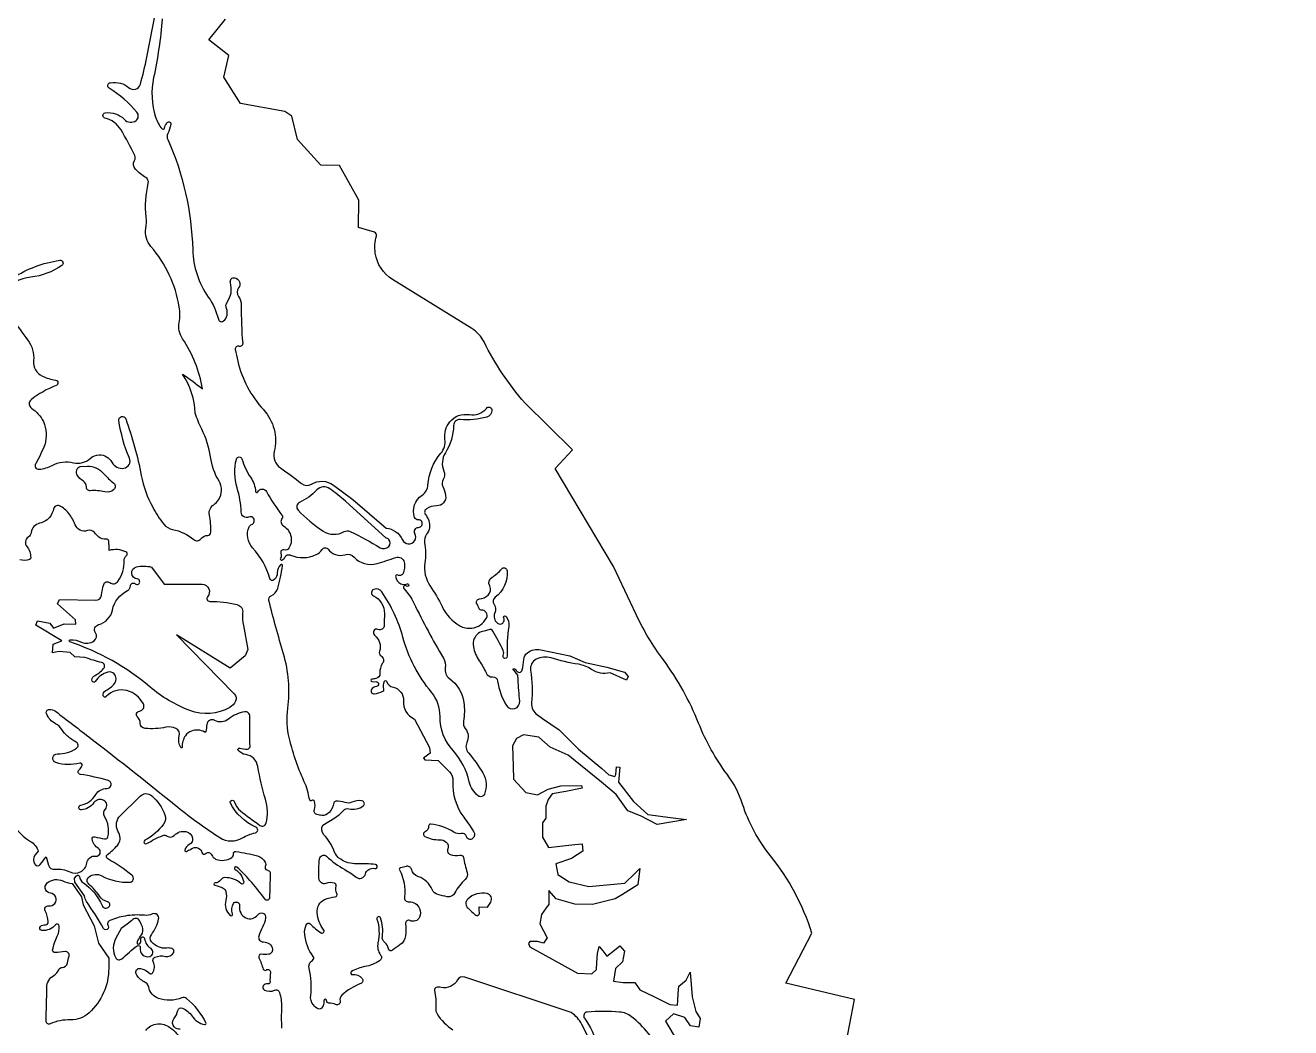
# Model space of a CAD drawing. Header units: millimetres. Extents: x 10675 to 34317, y 7287 to 30799.
# Drawn here: x 30695 to 34317, y 10295 to 13165 of the extents above; entities that cross this region are included whole.
import ezdxf

# ---------------------------------------------------------------- set-up
doc = ezdxf.new("R2010")
doc.units = ezdxf.units.MM
doc.layers.add('dwgmodels.com', color=250, linetype='Continuous')

msp = doc.modelspace()

# ---------------------------------------------------------------- linework, layer by layer
at = {"layer": 'dwgmodels.com'}
for points in [[(14875.3, 28559, 0), (14858.9, 28559, -0.433773)], [(30623.2, 12387, 0.045475), (30701.2, 12264.4, -0.191812), (30718.2, 12205.1, 0.320364), (30743.7, 12160.5, 0.070137), (30781.3, 12149.2, -0.769706), (30783, 12133.8, 0.076147), (30711.1, 12092.7, 0.511513), (30712.2, 12069.2, -0.134513), (30746.2, 12030.6, -0.161826), (30750.8, 11964.1, -0.021554), (30724.3, 11909.9, 0.626345), (30734, 11893.9, 0.096336), (30771.5, 11905, -0.179699), (30832.7, 11912.7, 0.247188), (30880.4, 11925, -0.179048), (30906.1, 11935.4, -0.286459), (30942.6, 11914.1, 0.322275), (30977, 11896.9, 0.488568), (30992.8, 11925.8, -0.067024), (30962.5, 12033.7, -0.903303), (30982.1, 12038.5, -0.037363), (31026.6, 11876.3, 0.075358), (31059.2, 11785.2, 0.044878), (31091.1, 11736.9, 0.176726), (31116.2, 11721.7, -0.125089), (31177.2, 11692.5, 0.424802), (31196.8, 11694.6, -0.223571), (31216.7, 11704.7, 0.392007), (31225.6, 11713.5, 0.060261), (31221.8, 11762.9, -0.301265), (31234, 11792.6, 0.098904), (31247.9, 11806.7, 0.286135), (31249.1, 11860.2, -0.098182), (31224.7, 11929.4, 0.081984), (31199.6, 12008.5, -0.044392), (31181.1, 12054.8, 0.138578), (31144.6, 12166.1, -0.032212), (31201.7, 12123.9, 0.106202), (31144.7, 12267.8, -0.203978), (31134.9, 12314.6, 0.090386), (31135.5, 12358.5, 0.137814), (31054.4, 12531.5, -0.222124), (31039.6, 12583.6, 0.066632), (31040.6, 12615.7, -0.083605), (31046.6, 12712.9, 0.32365), (31039.8, 12729.1, -0.062431), (31010, 12752.9, -0.342472), (31007.1, 12778.1, 0.253005), (31007.8, 12792.4, 0.022934), (30968.6, 12865.8, 0.205813), (30922.7, 12899.1, -0.826285), (30923.2, 12914.4, -0.249363), (30978.2, 12895.4, 0.385187), (31011.7, 12892.6, 0.429706), (31014.3, 12916, 0.077722), (30934.6, 12985, -0.727861), (30938.5, 13000.8, -0.065132), (30967.2, 12999, -0.146013), (30990.2, 12987, 0.570873), (31024, 12996.1, 0.018663), (31042.3, 13073.8), (31067.4, 13201.1)], [(31086.7, 13183.5, -0.031405), (31061.9, 13015.2, 0.128861), (31067.3, 12902.3, 0.103606), (31086, 12868.8, 0.614452), (31093.1, 12870.6, -0.122091), (31101.1, 12886.6, -0.784298), (31111.3, 12881.5, -0.048151), (31102.4, 12854.9, 0.212025), (31102.4, 12838.3, -0.097774), (31173.7, 12522.7, 0.146381), (31218.5, 12386.9, -0.091996), (31247.3, 12323.4, 0.555698), (31261.9, 12318.6, 0.328403), (31270.5, 12354, -0.258265), (31272.4, 12372.3, 0.229043), (31281.7, 12428.7, -0.567567), (31294.2, 12442.3, -0.552607), (31305, 12413, 0.334181), (31304.8, 12388.8, -0.163512), (31312.9, 12363.8, 0.024858), (31316.9, 12254.6, -0.53349), (31306.1, 12246, 0.562217), (31295.8, 12236.9, 0.015058), (31302.7, 12203.6, 0.126586), (31376.3, 12064.7, -0.248381), (31407.3, 11944.4, 0.31005), (31425.1, 11897.8, -0.018746), (31485.4, 11852.9, 0.318775), (31513.6, 11851.1, -0.307699), (31576.5, 11848.6), (31632.3, 11807.2), (31727.4, 11725.2, -0.279675), (31774.1, 11692.2, 1.040889), (31810.1, 11709.6, -0.559189), (31820.6, 11727.5, 1.024357), (31819.6, 11749, -0.336813), (31809.2, 11755.8, -0.344752), (31830.7, 11820.2, 0.234472), (31847.3, 11848.9, -0.161552), (31884.3, 11940, 0.212997), (31895.9, 11979.7, -0.206058), (31909.9, 12029.7, -0.27636), (31965.8, 12050.3, 0.278873), (32014.4, 12068.4, -0.721168), (32030.6, 12062.5, -0.325354), (32015.9, 12043.4, -0.09512), (31939.3, 12036.1, 0.435522), (31920.8, 12019.6, -0.13686), (31897.1, 11941.3, 0.246522), (31892.8, 11889, -0.244668), (31890.9, 11864.3, 0.261292), (31889.9, 11844.3, -0.080347), (31897.9, 11818.8, -0.457183), (31872.1, 11789.2, 0.14412), (31842.9, 11780.6, 0.431335), (31839.9, 11764.8, -0.068879), (31849.5, 11747, -0.259417), (31843.4, 11707.7, 0.211373), (31837.6, 11684.5, -0.080728), (31838.2, 11625.9, 0.189255), (31853, 11560.9, -0.037493), (31887.8, 11500.6, 0.1513), (31938.3, 11446.1, 0.164299), (31973.2, 11439.2, 0.242517), (32015, 11468.1, 0.60569), (31999.8, 11490.4, -0.361311), (31994.1, 11494.1, 0.067646), (31987.7, 11507.8, -0.561758), (31994.9, 11522.8, 0.162697), (32019.4, 11533.6, 0.342253), (32024, 11559.9, -0.396596), (32030.8, 11584.8, 0.086577), (32057.5, 11608.3, -0.6775), (32074, 11603.3, -0.258769), (32040.1, 11527.8, 0.398505), (32036.5, 11507.1, -0.257078), (32038.6, 11482.5, 0.351315), (32046.3, 11453.1, 0.794162), (32064.1, 11468.2, -0.893847), (32070.8, 11472.6, -0.217834), (32078.8, 11443.7, 0.053117), (32074.3, 11358.9, -1.278868), (32062.8, 11361.1, 0.220105), (32062.8, 11374.9, 0.027964), (32033, 11430.9, 0.380695), (32021.4, 11434.4, -0.074999), (32008.1, 11430.6, 0.260594), (31979.9, 11409.6, 0.15646), (31977.3, 11385.9, 0.100072), (31994.3, 11345.6, -0.045112), (32013.6, 11310.8, 0.314407), (32032.4, 11299.5, -0.394253), (32046.8, 11287.7, 0.106188), (32072.2, 11217.4, 0.793461), (32110, 11230.3, -0.009157), (32105.1, 11291.8), (32104.2, 11304.7), (32090.7, 11322.6, -0.408076), (32100.1, 11318.2, 0.751276), (32117.3, 11319.5, 0.0315), (32121.6, 11349.1, -0.208377), (32131.9, 11368.3, -0.220851), (32170, 11377.3), (32253.8, 11360.2), (32297.4, 11340.6), (32359.7, 11326.9), (32409.6, 11313.3), (32420, 11301.1), (32415.2, 11290.3), (32368.6, 11311.2, -0.206195), (32315.3, 11321, 0.108569), (32278.2, 11335.5, -0.036742), (32199.7, 11353.8, 0.200573), (32156.9, 11349.8, 0.315775), (32141.1, 11318.6, -0.055519), (32144, 11224.8, 0.269759), (32160.4, 11190.5), (32175.2, 11180.4), (32223.3, 11147.8), (32277.8, 11093), (32345.3, 11037.7), (32365.5, 11019.2), (32382, 11014.2), (32385.3, 11020.2), (32387, 11042), (32396.5, 11041.3), (32393.2, 10997.9), (32435.3, 10942.7), (32477.1, 10905.1), (32541.9, 10896.7), (32587.3, 10890.8), (32503.1, 10877), (32455.7, 10902), (32419.5, 10916.4), (32386.3, 10962.9), (32343.9, 10997.7), (32304.4, 11030.1), (32249.1, 11075.5), (32197.1, 11098.5), (32164.9, 11127.4), (32120.8, 11133.9), (32100.4, 11122.8), (32089.1, 11102.3), (32091.2, 11043.9), (32092.5, 11007.1), (32127.9, 10968.4), (32160.5, 10962.3), (32191.5, 10977.8), (32228.1, 10987.2), (32287.2, 10988.7), (32288.7, 10980.6), (32241.6, 10971.7), (32202.9, 10964.4), (32191.1, 10948.1), (32185, 10929), (32185, 10912.3), (32185, 10894.8), (32175.6, 10881.9), (32174.8, 10840.8), (32192.2, 10811.1), (32233.3, 10815.7), (32268.2, 10819.7), (32288.6, 10821.5), (32290.5, 10800.3), (32258.4, 10779.8), (32213.5, 10764), (32219.2, 10733.5), (32251.7, 10712.5), (32307.6, 10699.4), (32359.3, 10704.2), (32410.5, 10708.9), (32440.2, 10737.3), (32454.2, 10750.6), (32448.3, 10704.5), (32403.9, 10676.9), (32383.5, 10664.1), (32318.6, 10647.6), (32267.6, 10648.9), (32214.1, 10664.1), (32193.7, 10687.7), (32193.7, 10687.7), (32193.7, 10671.8), (32193.5, 10647.8), (32186.1, 10638), (32172.1, 10619.6), (32167.9, 10592.8), (32188.2, 10552.2), (32177.6, 10537.4), (32161, 10542.1), (32150.1, 10541.8), (32139.2, 10541.6), (32134.8, 10536.2), (32138.9, 10526.6), (32275.2, 10451.4), (32316, 10449.5), (32329.6, 10461.8), (32331.1, 10482.1), (32333, 10507.8), (32337.3, 10527.5), (32347.5, 10515), (32359.8, 10499.9), (32381, 10517.2), (32396.5, 10529.8), (32409.5, 10513.8), (32404.5, 10483.8), (32383.8, 10464.3), (32378.5, 10428.8), (32405.8, 10424.8), (32439.9, 10424.1), (32454, 10404), (32495.6, 10383.3), (32539.9, 10361.3), (32561.9, 10360.1), (32562.6, 10373.3), (32563.8, 10392.6), (32565, 10413.6), (32586.1, 10431.6), (32598.2, 10454.4), (32604.1, 10383.4), (32614.1, 10341.6), (32626.8, 10321.5), (32622.9, 10296.7), (32598.4, 10300.6), (32582.8, 10324), (32550.5, 10334.7), (32527.4, 10314.2), (32571, 10239.6)], [(33029.8, 10177.2), (33068.5, 10375.7), (32872, 10422.6), (32946.6, 10565.6, 0.091725), (32827.8, 10787.5, -0.089874), (32747.8, 10935.5, 0.080434), (32703.8, 11020.6, -0.064234), (32622.2, 11166.8, 0.064249), (32521.1, 11348.1, -0.049124), (32443.2, 11478.1), (32378.1, 11616), (32211.8, 11896.6), (32261.2, 11949.3), (32124.4, 12084, -0.062559), (32007.9, 12258.4, 0.138708), (31972.8, 12296.8), (31745.7, 12437.7, -0.22006), (31696.5, 12512.7, -0.109948), (31699.9, 12561.4, 0.412274), (31694, 12572.4), (31648.4, 12586.4), (31649.2, 12664.2), (31594.2, 12763.2), (31540.5, 12764.7), (31473.8, 12837.8), (31457.9, 12905.2), (31437.5, 12917.8), (31310.4, 12940.9), (31262.9, 13016.8), (31277.7, 13078.8), (31220.2, 13123.5), (31267.7, 13182.2)], [(30659, 12441.8, -0.108793), (30793.1, 12492.3, -0.793234), (30799, 12477.2, -0.121678), (30710.3, 12443.7, 0.160987), (30626.2, 12404.3, 0.334038)], [(30646.2, 10908.7, 0.187613), (30709.4, 10828.5, -0.187553), (30731.7, 10800.1), (30723.1, 10789.6, 0.359093), (30723.1, 10762.4, 0.47157), (30737.3, 10762.4, 0.017662), (30754, 10784.3), (30761, 10760.6, 0.371065), (30779.6, 10748.6, -0.156309), (30821.9, 10741.3, 0.523108), (30870.7, 10766.7, -0.413316), (30896, 10786.5, 0.799252), (30903.8, 10808.2, -0.216277), (30886.2, 10835.2, -0.540657), (30893.4, 10841.7, 0.022609), (30921.7, 10835.5, 0.397571), (30931, 10841.7, 0.194572), (30921.7, 10899.9, -0.329854), (30923.8, 10921.2, 0.483295), (30919.6, 10945.8, 0.375932), (30891.2, 10939.6, -0.207885), (30855.3, 10918.7, -0.961745), (30853.2, 10932.1, 0.211726), (30896.6, 10962.5, -0.268373), (30928.4, 10980.1, 0.879381), (30931.8, 11003, 0.030971), (30852.2, 11020.3, -0.659044), (30848.8, 11033.4, 0.155373), (30857.2, 11045.7, 0.596198), (30850.3, 11052.8, -0.15369), (30782.1, 11054.2, -0.855543), (30786.4, 11079.1, 0.153084), (30841.3, 11095.4, 0.56245), (30840.6, 11112.4, -0.05608), (30815.3, 11130.1, -0.068413), (30799.3, 11148.7, 0.130841), (30781.3, 11165.1, -0.186075), (30755.2, 11194.4, -0.488569), (30762.6, 11206.4, -0.194536), (30781.2, 11201.1, 0.000636), (30882.6, 11123, -0.006965), (31131, 10926.6, 0.028871), (31251.6, 10839.5, 0.282002), (31316.1, 10838.4, -0.07742), (31353.1, 10853, 0.725736), (31354.6, 10869.4, -0.177619), (31281.9, 10938.4, -0.576987), (31287.2, 10946.2, -0.321805), (31293.4, 10941.1, 0.162899), (31310.3, 10915.8, 0.014094), (31366.4, 10874.5, 0.527782), (31384, 10881.2, 0.131177), (31382.1, 10949.3, -0.029763), (31360.4, 11042.7, 0.320696), (31325.6, 11077.2, -0.170438), (31304.4, 11088.8, -0.747283), (31308.4, 11095.3, 0.074209), (31330.8, 11092.8, 0.407819), (31337.9, 11100.2, -0.002773), (31337.2, 11187.1, 0.455748), (31322.9, 11199.5, 0.1389), (31275.8, 11178.6, -0.307518), (31236.8, 11174.8, 0.532894), (31214, 11162.9, -0.006253), (31211.6, 11143.4, -0.527457), (31208, 11141.6, 0.217574), (31170.3, 11144.6, 0.156204), (31153, 11131.2, 0.163548), (31143.7, 11098.7, -0.758184), (31140, 11097.4, -0.230427), (31135.4, 11129.6, 0.376485), (31125.9, 11151.7, 0.160025), (31097.2, 11155.3, -0.067223), (31037.6, 11151.8, -0.392805), (31023.6, 11167, 0.209134), (31015.7, 11185.3, -0.647636), (31021.2, 11201.5, 0.536262), (31032.5, 11222.5, 0.20462), (30985.6, 11260.1, 0.283398), (30926.5, 11243.1, -0.597454), (30917.7, 11245.3, -0.358728), (30924.8, 11260.6, 0.115607), (30950.4, 11280.9, 0.380932), (30948.7, 11308.5, 0.267713), (30931.1, 11313.2, 0.188366), (30894.9, 11286.5, -0.600899), (30886.4, 11287.1, -0.382852), (30891.1, 11301.3, 0.07171), (30918.9, 11323.1, 0.577744), (30913.8, 11340.3, -0.028968), (30865.4, 11355, -5.862078), (30865.4, 11355), (30836.8, 11356.5), (30822.9, 11369.1), (30791.7, 11371.8), (30772.5, 11368.1), (30774, 11392.9), (30799.1, 11403.1), (30724.8, 11447.9), (30729.9, 11460.4), (30764.7, 11453.3), (30775.7, 11438.6), (30806.3, 11451.6), (30839.1, 11450.8), (30838.1, 11463.2), (30786.8, 11509.1), (30792.3, 11521.4), (30896.8, 11519.3, 0.390118), (30912.9, 11533.5, -0.047347), (30919, 11564.1, -0.525837), (30936.2, 11569.6, 0.428625), (30959.6, 11573.1, 0.159971), (30977.6, 11632.9, -0.231043), (30984, 11646.9, 0.551233), (30982.6, 11657.5, 0.17973), (30934.6, 11661.5, 7.290734), (30934.6, 11661.5, 0.019149), (30933.6, 11688.2, 0.443827), (30925.9, 11694.2, -0.225578), (30905.2, 11699.8, -0.038388), (30892.3, 11712.8, 0.30522), (30872.7, 11718.3, -0.401217), (30837.3, 11735.1, 0.069572), (30819.3, 11767.6, 0.132077), (30792.1, 11789, 0.481527), (30775, 11779.8, -0.179905), (30757, 11749.4, -0.119032), (30735.6, 11739.2, 0.319566), (30711.4, 11713, -0.219993), (30703.1, 11699.8, 0.445936), (30698.9, 11672.8, -0.174311), (30710.1, 11641.2, -0.310709), (30706.2, 11635.6, -0.171165), (30678.7, 11635, -0.392258)], [(31138.3, 10291, -0.22155), (31121.2, 10297.2, -0.382221), (31119.8, 10320.5, 0.110041), (31131.6, 10344.7, -0.463147), (31144.2, 10351.1, -0.143863), (31172, 10328.4, 0.188586), (31207.7, 10304.1, 0.633746), (31211.7, 10309.3, 0.105412), (31156.3, 10378.6, 0.276812), (31142.9, 10380.6, -0.188339), (31075.5, 10379.1, -0.258163), (31047.9, 10410.9, 0.240415), (31035, 10426.8, -0.180136), (31011.9, 10449.4, -0.617279), (31024, 10464.8, -0.141004), (31051.2, 10450.6, 0.468804), (31058.8, 10451.5, 0.264762), (31060.8, 10484.4, -0.424328), (31065.3, 10496.8, -0.171958), (31095.7, 10499.3, 0.36494), (31119.4, 10510.5, 0.45685), (31114.3, 10521.9, 0.100348), (31099.7, 10523.1, -0.256657), (31056, 10541, -0.341084), (31055.6, 10561.5, 0.102644), (31076.2, 10606.5, 0.616527), (31059.1, 10620.7, -0.128362), (31035.4, 10616.9, 0.067746), (30980.2, 10614.9, 0.055591), (30936.7, 10602.2, 0.45978), (30931.8, 10587.1, -1.007904), (30918.9, 10579.4, 0.018928), (30869.8, 10656.1, -0.13535), (30864.1, 10672.3), (30836.1, 10711.5), (30835.3, 10722.9), (30841.3, 10730.2, -0.653159), (30849.6, 10727.8, 0.209647), (30860.9, 10709.6, -0.138849), (30914.5, 10644.8, 0.515686), (30934.1, 10640.8, 0.609098), (30929.9, 10655.9, -0.197653), (30907.1, 10671.3, 0.066988), (30876.2, 10706.5, -0.476914), (30877, 10727.2, -0.291336), (30913.3, 10730, 0.131058), (30993.3, 10711.4, 0.692738), (31000, 10731.4, 0.045427), (30930.5, 10778.5, -0.55512), (30929.9, 10791.3, 0.065601), (30958.2, 10817.2, 0.29743), (30962.6, 10852.9, -0.29563), (30962, 10898.1), (31023.1, 10958.1, -0.387744), (31056.6, 10959.3, -0.133661), (31094.3, 10904.5, -0.244945), (31090.4, 10878.3, -0.114252), (31037.1, 10831.6, 1.027499), (31042.4, 10822.2, -0.03882), (31088.1, 10845.3, -0.260815), (31100.7, 10843.8, 0.377148), (31120.7, 10845.6, -0.251691), (31154.5, 10856.8, -0.315034), (31173.5, 10837.8, -0.341109), (31164, 10819.5, 0.236294), (31151.3, 10803.7, 0.617059), (31156.1, 10799.8, 0.048507), (31168, 10806.7, -0.270943), (31190.8, 10808.9, -0.245532), (31200.4, 10796.3, 0.607523), (31209.9, 10793.3, -0.537311), (31228.3, 10789.5, 0.196484), (31239.5, 10778.1, 0.261463), (31286.2, 10782.8, 0.283563), (31290.2, 10792, -0.503512), (31297.7, 10799.6, -0.026738), (31359.1, 10787, -0.218255), (31381.3, 10768.9, -0.224517), (31381.4, 10756.4, 0.486158), (31386.2, 10747.2, -0.371099), (31396, 10734.9, 0.001421), (31393.6, 10667, -0.715595), (31380.8, 10663.1, 0.046751), (31300.5, 10755, 1.104588), (31295.3, 10748.3, -0.206959), (31319.9, 10712.4, -0.723304), (31311.7, 10707.8, 0.195343), (31266, 10724.7, 0.236666), (31253.7, 10718, -0.247218), (31237.8, 10709.8, 0.925854), (31237.2, 10703.1, -0.091512), (31261.4, 10694.4, -0.199355), (31268.5, 10685, -0.128707), (31268.5, 10659.3, 0.278687), (31281.2, 10616.5, 0.79611), (31287.8, 10621.1, -0.243508), (31290.7, 10650.8, -0.80962), (31307.7, 10644.2, 0.333423), (31326.1, 10609.6, 0.364028), (31359.8, 10618.5, -0.795727), (31382.5, 10609.3, -0.083311), (31373.5, 10582.9, 0.049608), (31363, 10557.6, 0.520517), (31376.2, 10540.7, -0.386062), (31402, 10519.6, -0.429601), (31390.9, 10505.4, -0.048862), (31370.9, 10505.4, 0.567832), (31363.5, 10495.4, -0.017595), (31375.8, 10462.9, 0.508055), (31384, 10460.3, -0.664007), (31396.5, 10453, 0.044354), (31395.1, 10425.4, -0.496898), (31389.4, 10420.7, 0.312444), (31375.6, 10415.4, 0.456258), (31379, 10402.8, 0.223861), (31408.2, 10402.4, -0.447832), (31422.1, 10396.3, -0.087912), (31428, 10354.3, 0.017652), (31428, 10293.9, 0.48724)], [(32320.6, 10239.9), (32287.9, 10304.5, 0.127567), (32257.7, 10338.6), (31952.5, 10440.2, 0.367474), (31931.5, 10431.8, -0.343155), (31885, 10410.7, 0.136686), (31870.8, 10410.2, 0.379887), (31866.3, 10402.5, -0.063319), (31869.5, 10350.5, 0.154894), (31873.4, 10335, 0.11359), (31918.6, 10289.1, -0.08838)], [(32513.9, 10222.4, 0.112745), (32430.3, 10326.4, 0.150712), (32395.7, 10339.9, 0.03551), (32303.3, 10339.9, 0.593038), (32295.2, 10322.2, -0.104823), (32331.1, 10244.6, -0.779769)], [(31039.2, 10287.3, -0.227315), (31073.6, 10306.2, -0.172883), (31108.5, 10295.8, -0.103202), (31142.9, 10257.6, 0.939149)]]:
    msp.add_lwpolyline(points, format="xyb", dxfattribs=at)
for points in [[(31546.6, 10875), (31580.9, 10896.4, 0.073887), (31605.5, 10917.3, -0.284853), (31621, 10922, 0.233714), (31662.2, 10930.4, 0.662945), (31658.4, 10944.7, 0.143051), (31628.9, 10940.4, -0.200672), (31610.1, 10939.8, 0.106277), (31584, 10943.7, 0.330403), (31577.8, 10938.5, -0.111686), (31564.4, 10911.2, -0.257939), (31543.5, 10902.7, -0.036758), (31529.3, 10905.5, -0.442828), (31522.1, 10919.4, 0.182846), (31522.1, 10943.4, 0.495276), (31514.7, 10945.6, -0.527583), (31508.7, 10947.8, -0.01759), (31504.2, 10967.2, 0.061862), (31495.7, 10993.6, -0.050029), (31450.7, 11122.6, -0.091973), (31446.1, 11209.6, 0.105183), (31433.7, 11365.5, -0.009729), (31391.7, 11518.1, -0.362338), (31398.3, 11531.9, 0.213847), (31417.1, 11553.3, 0.044236), (31430.8, 11617.9, 0.71654), (31425.2, 11620.5, 0.19614), (31415.8, 11597.6, -0.220189), (31406.5, 11577.4, -0.548388), (31394.2, 11581.2, 0.121053), (31345.4, 11668.8, -0.302486), (31335.5, 11729.3, -0.202097), (31342.5, 11735.8, 1.027702), (31334, 11757.3, -0.527689), (31312.5, 11771.1, 0.066952), (31300.9, 11841.2, -0.137116), (31298.9, 11923, -0.762335), (31314.6, 11923.4, 0.077852), (31339.9, 11870.2, -0.1326), (31353.9, 11830, 0.78254), (31360.2, 11829, -0.623627), (31385.3, 11830, 0.03969), (31429.2, 11762.6, -0.337006), (31429.3, 11752.6, 0.444459), (31433.4, 11731.8, -0.214437), (31455.3, 11700.1, -0.186551), (31449.3, 11668.2, -0.345642), (31435.8, 11663.3, 0.637932), (31426.3, 11653.1, -0.243141), (31425.1, 11639.3, 0.707845), (31429.2, 11634, 0.212082), (31437.9, 11642, -0.414839), (31454.1, 11648.4, 0.215911), (31527.3, 11649.5, 0.142012), (31544.3, 11664.4, -0.521338), (31561.3, 11665.2, 0.311611), (31609.7, 11649.4, -0.28735), (31635.6, 11642.3, 0.287509), (31701.4, 11624.1, 0.010881), (31755, 11641.4, -0.443545), (31779.3, 11628.1, -0.18154), (31775.1, 11594.9, -0.440645), (31760.7, 11591.1, 0.602813), (31754.7, 11587.7, 0.292632), (31769.4, 11566, 0.193105), (31787.5, 11565.5, -1.770836), (31786.3, 11559.4, 0.96723), (31778.7, 11551.4, -0.082733), (31806.9, 11511, 0.023708), (31891.7, 11353.3, -0.184053), (31896.7, 11325, 0.290194), (31908.6, 11295, -0.204264), (31949.9, 11226, -0.077475), (31949, 11172.7, 0.211121), (31954.2, 11151.4, -0.280689), (31958.7, 11112.1, 0.295491), (31962.9, 11082, -0.044272), (32004.3, 11024.6, -0.236503), (32008.8, 10963.5, -0.498795), (31991.1, 10958.9, -0.170005), (31965.5, 10999.5, 0.128902), (31919, 11088.5, -0.189685), (31881.8, 11186.3, 0.17767), (31857.4, 11255.5, -0.106629), (31775.5, 11413.1, 0.084525), (31715.1, 11543, 0.344321), (31692.3, 11550.2, 0.6593), (31691.4, 11531.4, -0.292711), (31722.6, 11480.7, 0.003424), (31722.2, 11447.2, -0.538038), (31704.2, 11435.5, 0.875218), (31694.4, 11419.1, -0.309742), (31708.5, 11372.8, 0.335239), (31713.3, 11359.4, -0.417539), (31717.4, 11338.5, 0.167037), (31709.8, 11310, -0.37392), (31698.1, 11294.6, -0.032603), (31686.7, 11293, 0.925133), (31686.7, 11286.6, 0), (31699.5, 11285.6, -0.92152), (31699.5, 11272.1, 0.265724), (31685.1, 11262.1, 0.59552), (31693.1, 11251, 0.08163), (31717.9, 11258.5, 0.336713), (31721, 11264.6, -0.12423), (31722.4, 11287.1, -0.730556), (31728.5, 11287.1, 0.272929), (31747.7, 11269.9, -0.379089), (31776.9, 11231.5, 0.317678), (31808.5, 11178.9), (31852, 11097.7), (31853.2, 11080.7), (31834.7, 11067.2), (31838.8, 11061.6), (31876.7, 11060.4), (31908.9, 11027.6, -0.21257), (31918.9, 11000.8, 0.177309), (31949.5, 10898.1, -0.018262), (31978.1, 10856.6, -0.373222), (31975.2, 10836.7, -0.563089), (31957.3, 10842.5, 0.410003), (31943.3, 10851.3, -0.193657), (31921.5, 10855, 0.111069), (31855.1, 10877.8, 0.454596), (31849.1, 10872.2, -0.303355), (31838.9, 10856, 0.623495), (31838.4, 10843, 0.133261), (31880.7, 10833.3, -0.199073), (31899.7, 10826.2, -0.312956), (31903.9, 10807.1, 0.420037), (31910.9, 10790.8, 0.16151), (31938.9, 10789.4, -0.444495), (31949.1, 10782.8, 0.0324), (31959.4, 10739.5, -0.288059), (31954.2, 10719.9, 0.084174), (31924, 10680.8, -0.32761), (31902.2, 10670.3, -0.019667), (31875.8, 10676.3, -0.23406), (31859.7, 10690.4, 0.220705), (31820, 10727.3, -0.258088), (31799.7, 10749, 0.451177), (31785, 10756.6, -0.08248), (31769.4, 10753.3, 0.551924), (31765.8, 10747.1, -0.156392), (31779.9, 10669.5, 0.470546), (31793, 10655.3, -0.317539), (31823.5, 10636.2, -0.206213), (31823.3, 10611.5, -0.433339), (31795.8, 10601.9, 0.608404), (31783, 10592.9, -0.062006), (31783.3, 10558.5, -0.224205), (31767.2, 10532.4, 0.027162), (31745.7, 10516.7, -0.574457), (31734.1, 10521.1, 0.185785), (31723.4, 10539, -0.267855), (31716.7, 10555.9, 0.12129), (31711.3, 10609.5, 0.981277), (31701.2, 10606.2, -0.130695), (31704.1, 10538, 0.221656), (31711.8, 10503.2, -0.440621), (31708.9, 10486.7, -0.094781), (31666.7, 10470, 0.078358), (31628.6, 10456.4, 0.822276), (31631.5, 10447.1, -0.247746), (31658.9, 10436.4, -0.51872), (31655.2, 10421.8, 0.092887), (31600.7, 10388.2, 0.275604), (31595.8, 10371.8, -0.63764), (31582.9, 10361.4, 0.117687), (31563.8, 10365.8, -0.439331), (31557.3, 10372.6, 1.119653), (31549.4, 10372.3, -0.232451), (31542.8, 10351.2, -0.316342), (31533.4, 10349.3, -0.123051), (31519.2, 10360.3, -0.199102), (31511.5, 10387.7, 0.091523), (31506.8, 10464.4, -0.331016), (31516.6, 10488, 0.444993), (31518.9, 10499.3, -0.137383), (31494.5, 10562.5, -0.120713), (31498.5, 10590, -0.540509), (31510.1, 10592.2, 0.053855), (31541.1, 10566.7, 0.832365), (31548.8, 10574.8, -0.130625), (31530, 10624, -0.318046), (31551.4, 10662.1, -0.095597), (31581.5, 10669.8, 0.557119), (31586.7, 10679.4, -0.206603), (31584.1, 10700.8, 0.420467), (31579.6, 10709, 0.153075), (31554.7, 10708.1, -0.243389), (31542.4, 10709.8, -0.228013), (31535, 10723.1, -0.045893), (31537, 10778.7, -0.603706), (31556.4, 10786, 0.051054), (31609.3, 10747.8, -0.033036), (31642, 10725.9, 0.539368), (31668, 10734.9, -0.413769), (31694.8, 10750.9, 1.068919), (31696.9, 10762.4, 0.037425), (31643, 10764.4, -0.156833), (31597.5, 10777.3, -0.155036), (31579.2, 10800, 0.094586), (31549.4, 10847.8, -0.333865), (31546.6, 10875, 1.248557)], [(30851.2, 11902.1), (30871.7, 11902.7, -0.2299), (30919.7, 11881.1, 0.054171), (30947.6, 11854.2, -0.465822), (30948.3, 11835.8, -0.252292), (30921.8, 11829.2, 0.084946), (30880.7, 11832.5, -0.467239), (30869.3, 11843.9, 0.297676), (30860.4, 11860.4, -0.136906), (30843.5, 11876.9, -0.4342), (30851.2, 11902.1, -0.253007)], [(31727.4, 11697.1), (31610.8, 11802.3, 0.02673), (31566.3, 11838.3, 0.377514), (31529.1, 11834.8, -0.094914), (31479.5, 11798.8, 0.511327), (31475.3, 11777, 0.059524), (31547.3, 11717.1, 0.280025), (31607.1, 11715.4, -0.24623), (31624.4, 11716, -0.02416), (31710.2, 11669.5, 0.345615), (31735, 11672.5, 0.403037), (31735.4, 11692.8, 0.166591), (31727.4, 11697.1, 1.177654)], [(31055.7, 11614), (31092.1, 11565.4), (31200.5, 11564.6, -0.303231), (31220.1, 11551.2, -0.280058), (31216.5, 11529.1, 0.641616), (31222.8, 11515.6, -0.059699), (31300.6, 11506.6, -0.390223), (31316.8, 11482.6, 0.107216), (31319, 11446.3), (31331.6, 11377.8), (31324.3, 11359.5), (31280.6, 11324.3), (31127, 11419.5), (31292.7, 11250.9, -0.31181), (31296.4, 11229.9, -0.155942), (31279.9, 11211.9, -0.224842), (31166, 11203.1, -0.084567), (31051.1, 11270.9, 0.09514), (30822.4, 11399.6, -0.826586), (30823.2, 11405.5, -0.124796), (30855.5, 11399.2, 0.270508), (30891.3, 11402.4, 0.408632), (30895.5, 11425.7, -0.519964), (30904.5, 11449.4, 0.286868), (30944.1, 11490.8, -0.230754), (30987.2, 11546.7, 0.287114), (30995.4, 11560.1, -0.651748), (31008.9, 11566.1, 1.379175), (31015, 11579.9, -0.847855), (31012.8, 11614.3, -0.119368), (31055.7, 11614, 0)], [(30828.6, 10708.3), (30855.9, 10670.2), (30860.4, 10646.8), (30891.5, 10586.7), (30904, 10537), (30933.4, 10494.6), (30933.4, 10465.2, -0.209863), (30877.5, 10337.7, -0.193828), (30824.2, 10317.6, 0.107354), (30765.4, 10306.2, -0.550429), (30754, 10314, 0.007846), (30756, 10410.2, -0.271678), (30776.6, 10445, 0.177791), (30790.4, 10461, -0.305453), (30799.9, 10467.6, 0.351545), (30815.3, 10480.6, -0.015592), (30819.7, 10499.8, 0.528122), (30808.4, 10512.9, -0.008951), (30779.6, 10510.1, -0.489795), (30772.9, 10517.4, -0.074915), (30786.2, 10557.4, 0.151984), (30791.3, 10587.1, 0.663422), (30781, 10589.9, -0.263906), (30741.5, 10573.8, -0.640113), (30737.9, 10585.2, -0.202854), (30752.1, 10590.1, 0.452271), (30760.3, 10598.3, 0.105064), (30751.5, 10629.5, -0.617788), (30762, 10644.1, 1.03263), (30766.7, 10680.2, -0.2568), (30753.3, 10689.3, -0.351764), (30757.6, 10709.9, -0.288129), (30801.7, 10715.5, 0.086966), (30828.6, 10708.3, 0)], [(31994.2, 10641.3), (32017.8, 10640.3), (32026.9, 10654.9, 0.516564), (32017.1, 10678.9, 0.25823), (31961, 10662.9, 0.443598), (31962.3, 10637, -0.030692), (31981.8, 10618.8, 0.374465), (31991.7, 10617.9, 0.305115), (31994.6, 10625.8, -0.105163), (31994.2, 10641.3, -1.835438)], [(30999.8, 10602.2), (30986.1, 10591.9), (30969.1, 10579), (30954, 10551.9, 0.253687), (30953.4, 10495.6, 0.493251), (30970.9, 10492.6, -0.024436), (31015, 10529.7, -0.699913), (31023.5, 10524.3, 0.581763), (31051, 10499.3, 0.61172), (31054.5, 10521.6, -0.187959), (31036.9, 10549.1, 0.970072), (31024.6, 10547, -0.228371), (31020.6, 10534.6, -0.5549), (31016.2, 10535.5, -0.220394), (31017, 10544.5, -0.025278), (31027.3, 10560.9, 0.259005), (31029.8, 10583.5, 0.004635), (31022.5, 10600.4, 0.597648), (30999.8, 10602.2, 1.19751)]]:
    msp.add_lwpolyline(points, format="xyb", close=True, dxfattribs=at)

doc.saveas('drawing.dxf')
